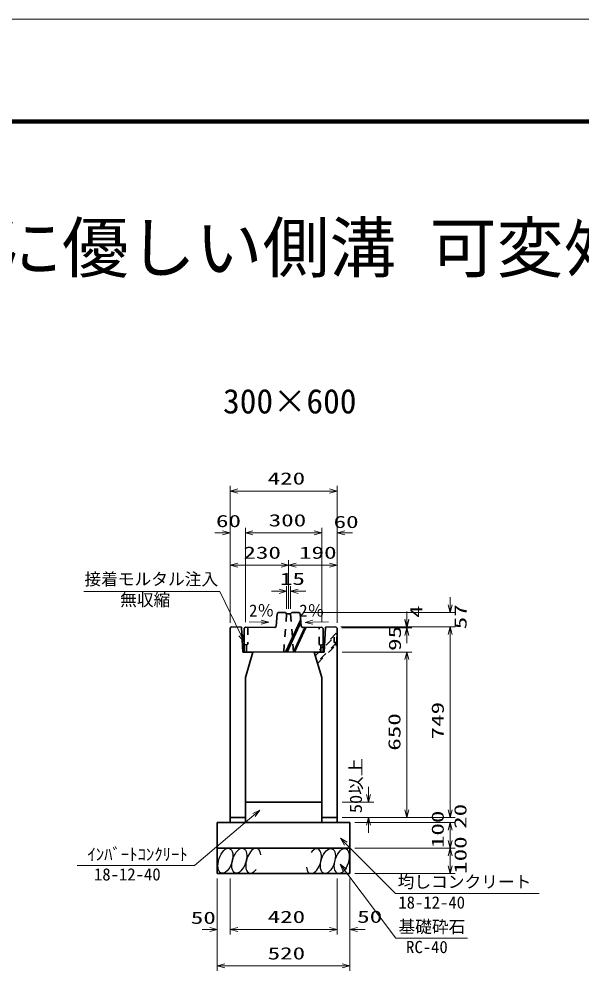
# Model space of a CAD drawing. Units: millimetres on the paper. Extents: x 0 to 841, y 0 to 594.
# Drawn here: x 346.1 to 456.6, y 407.1 to 594 of the extents above; entities that cross this region are included whole.
import ezdxf
from ezdxf.enums import TextEntityAlignment as Align

# ---------------------------------------------------------------- set-up
doc = ezdxf.new("R2010")
doc.units = ezdxf.units.MM
doc.linetypes.add('USER3', pattern=[3, 1.5, -1.5])
for name, color, linetype, lineweight in [('D-STR-DIM（寸法）', 7, 'Continuous', 13), ('D-STR-HTXT(均しCON-旗)', 7, 'Continuous', 13), ('D-STR-HTXT(基礎砕石-旗)', 7, 'Continuous', 13), ('D-STR-HTXT（旗上げ）', 7, 'Continuous', 13), ('D-STR-STRF(グリ)', 7, 'Continuous', 25), ('D-STR（構造物）', 1, 'Continuous', 35), ('D-TTL-LINE（区切線）', 7, 'Continuous', 18), ('D-TTL（外枠）', 2, 'Continuous', 140)]:
    doc.layers.add(name, color=color, linetype=linetype, lineweight=lineweight)
doc.layers.add('D-STR-TXT(文字)', color=7, linetype='Continuous')
doc.styles.add('ＭＳ ゴシック', font='')
doc.styles.get('ＭＳ ゴシック').set_extended_font_data('MS Gothic')

# ---------------------------------------------------------------- blocks, each defined once
blk = doc.blocks.new('_Open30')
at = {"color": 7, "linetype": 'Continuous', "lineweight": 13}
for p, q in [((-1, 0.2679), (0, 0)), ((0, 0), (-1, -0.2679)), ((0, 0), (-1, 0))]:
    blk.add_line(p, q, dxfattribs=at)

msp = doc.modelspace()

# ---------------------------------------------------------------- linework, layer by layer
at = {"layer": 'D-STR-DIM（寸法）'}
for p, q in [((387.512, 494.12), (387.512, 502.329)), ((389.012, 501.329), (407.012, 501.329)), ((408.512, 494.12), (408.512, 502.329)), ((387.512, 475.417), (387.512, 494.12)), ((390.512, 475.608), (390.512, 494.12)), ((390.512, 475.608), (390.512, 494.12)), ((405.512, 475.608), (405.512, 494.12)), ((405.512, 475.608), (405.512, 494.12)), ((408.512, 475.417), (408.512, 494.12)), ((386.012, 493.12), (384.512, 493.12)), ((392.012, 493.12), (393.512, 493.12)), ((392.012, 493.12), (404.012, 493.12)), ((404.012, 493.12), (402.512, 493.12)), ((410.012, 493.12), (411.512, 493.12)), ((387.512, 475.417), (387.512, 487.763)), ((389.012, 486.763), (397.512, 486.763)), ((399.012, 478.216), (399.012, 487.763)), ((399.012, 478.216), (399.012, 487.763)), ((400.512, 486.763), (407.012, 486.763)), ((408.512, 475.417), (408.512, 487.763)), ((398.619, 478.216), (398.619, 482.631)), ((399.406, 478.216), (399.406, 482.631)), ((397.119, 481.631), (395.619, 481.631)), ((400.906, 481.631), (402.406, 481.631)), ((430.715, 478.998), (430.715, 480.498)), ((402.018, 477.498), (431.715, 477.498)), ((422.217, 476.162), (422.217, 477.662)), ((422.217, 475.97), (422.217, 477.47)), ((391.238, 475.64), (393.599, 475.593)), ((406.849, 475.615), (403.732, 475.563)), ((409.262, 474.662), (423.217, 474.662)), ((409.458, 474.47), (423.217, 474.47)), ((409.458, 474.47), (423.217, 474.47)), ((410.262, 474.662), (431.715, 474.662)), ((410.262, 474.662), (431.715, 474.662)), ((422.217, 472.97), (422.217, 471.47)), ((430.715, 438.715), (430.715, 473.162)), ((430.715, 473.162), (430.715, 471.662)), ((409.512, 469.715), (423.217, 469.715)), ((409.512, 469.715), (423.217, 469.715)), ((422.217, 438.715), (422.217, 468.215)), ((422.217, 468.215), (422.217, 466.715)), ((414.701, 441.715), (414.701, 443.215)), ((409.512, 440.215), (415.701, 440.215)), ((430.715, 438.715), (430.715, 440.215)), ((409.512, 437.215), (431.715, 437.215)), ((409.512, 437.215), (423.217, 437.215)), ((409.512, 437.215), (431.715, 437.215)), ((409.512, 437.215), (415.701, 437.215)), ((412.012, 436.215), (431.715, 436.215)), ((412.012, 436.215), (431.715, 436.215)), ((414.701, 435.715), (414.701, 434.215)), ((430.715, 432.715), (430.715, 434.715)), ((430.715, 434.715), (430.715, 433.215)), ((412.012, 431.215), (431.715, 431.215)), ((412.012, 431.215), (431.715, 431.215)), ((430.715, 427.715), (430.715, 429.715)), ((412.012, 426.215), (431.715, 426.215)), ((385.012, 425.215), (385.012, 414.248)), ((387.512, 425.215), (387.512, 414.248)), ((408.512, 425.215), (408.512, 414.248)), ((411.012, 425.215), (411.012, 414.248)), ((385.012, 424.215), (385.012, 407.091)), ((387.512, 424.215), (387.512, 414.248)), ((408.512, 424.215), (408.512, 414.248)), ((411.012, 424.215), (411.012, 407.091)), ((383.512, 415.248), (382.012, 415.248)), ((389.012, 415.248), (407.012, 415.248)), ((389.012, 415.248), (390.512, 415.248)), ((407.012, 415.248), (405.512, 415.248)), ((412.512, 415.248), (414.012, 415.248)), ((386.512, 408.091), (409.512, 408.091))]:
    msp.add_line(p, q, dxfattribs=at)
at = {"layer": 'D-STR-HTXT(均しCON-旗)'}
for points in [[(357.52, 427.785), (380.554, 427.785), (392.211, 437.696)], [(448.16, 422.268), (419.952, 422.268), (410.229, 432.085)]]:
    msp.add_lwpolyline(points, dxfattribs=at)
at = {"layer": 'D-STR-HTXT(基礎砕石-旗)'}
msp.add_lwpolyline([(434.134, 413.518), (420.03, 413.518), (410.026, 426.844)], dxfattribs=at)
at = {"layer": 'D-STR-HTXT（旗上げ）'}
msp.add_lwpolyline([(358.793, 481.604), (385.513, 481.604), (389.607, 473.095)], dxfattribs=at)
at = {"layer": 'D-STR-STRF(グリ)'}
for centre, major_axis in [((386.607, 428.739), (0.79, 2.421)), ((389.328, 428.739), (0.79, 2.421)), ((406.716, 428.658), (-0.771, -2.427)), ((409.438, 428.679), (-0.771, -2.427))]:
    msp.add_ellipse(centre, major_axis=major_axis, ratio=0.5139, dxfattribs=at)
for centre, major_axis in [((392.069, 428.739), (0.79, 2.421)), ((403.976, 428.636), (-0.771, -2.427))]:
    msp.add_ellipse(centre, major_axis=major_axis, ratio=0.5139, start_param=5.3575563, end_param=10.3750652, dxfattribs=at)
at = {"layer": 'D-STR（構造物）', "linetype": 'USER3'}
for p, q in [((398.051, 469.712), (398.618, 477.216)), ((399.406, 477.216), (399.971, 469.753)), ((408.262, 473.323), (404.16, 469.221)), ((404.241, 468.952), (408.437, 473.148)), ((408.437, 473.148), (408.189, 473.396)), ((408.437, 471.218), (408.437, 473.148)), ((390.712, 471.127), (390.262, 471.223)), ((408.437, 471.563), (404.607, 467.732)), ((404.681, 467.487), (408.437, 471.243)), ((405.312, 471.082), (405.762, 471.178)), ((407.937, 471.563), (407.937, 472.648)), ((407.937, 471.563), (408.437, 471.563)), ((408.189, 470.971), (408.437, 471.218)), ((390.262, 469.735), (390.262, 469.715))]:
    msp.add_line(p, q, dxfattribs=at)
at = {"layer": 'D-STR（構造物）'}
for p, q in [((399.406, 477.216), (398.618, 477.216)), ((398.423, 469.715), (401.386, 476.068)), ((401.427, 475.572), (398.696, 469.715)), ((387.512, 474.417), (387.762, 474.662)), ((387.512, 437.215), (387.512, 474.417)), ((387.762, 474.662), (389.762, 474.622)), ((389.762, 474.622), (390.012, 469.715)), ((399.933, 469.715), (402.164, 474.5)), ((402.416, 474.505), (400.182, 469.715)), ((406.262, 474.622), (406.012, 469.715)), ((408.262, 474.662), (406.262, 474.622)), ((408.512, 474.417), (408.262, 474.662)), ((408.512, 437.215), (408.512, 474.417)), ((390.012, 469.715), (392.012, 469.715)), ((390.262, 469.735), (405.762, 469.715)), ((392.012, 469.715), (390.512, 464.715)), ((404.012, 469.715), (405.512, 464.715)), ((406.012, 469.715), (404.012, 469.715)), ((390.512, 464.715), (390.512, 437.215)), ((405.512, 464.715), (405.512, 437.215)), ((390.512, 440.215), (405.512, 440.215)), ((385.012, 436.215), (411.012, 436.215)), ((385.012, 436.215), (385.012, 426.215)), ((390.512, 437.215), (387.512, 437.215)), ((387.512, 437.215), (387.512, 436.215)), ((390.512, 437.215), (390.512, 436.215)), ((405.512, 437.215), (408.512, 437.215)), ((405.512, 437.215), (405.512, 436.215)), ((408.512, 437.215), (408.512, 436.215)), ((411.012, 436.215), (411.012, 426.215)), ((385.012, 431.215), (411.012, 431.215)), ((385.012, 426.215), (411.012, 426.215))]:
    msp.add_line(p, q, dxfattribs=at)
for points in [[(398.619, 477.216), (398.387, 477.47), (397.018, 477.498), (396.747, 477.253), (396.539, 474.756), (396.268, 474.512), (390.512, 474.627), (390.262, 474.382), (390.262, 469.735)], [(405.762, 469.715), (405.762, 474.342), (405.512, 474.587), (401.768, 474.512), (401.497, 474.756), (401.289, 477.254), (401.018, 477.498), (399.637, 477.47), (399.406, 477.216)]]:
    msp.add_lwpolyline(points, dxfattribs=at)
at = {"layer": 'D-STR（構造物）', "linetype": 'USER3'}
for points in [[(391.012, 474.622), (391.012, 471.225), (390.712, 471.127), (390.712, 469.715)], [(405.312, 469.712), (405.312, 471.082), (405.012, 471.18), (405.012, 474.577)]]:
    msp.add_lwpolyline(points, dxfattribs=at)
at = {"layer": 'D-TTL-LINE（区切線）'}
msp.add_line((841, 594), (0, 594), dxfattribs=at)
at = {"layer": 'D-TTL（外枠）'}
msp.add_line((820.9, 573.9), (20.1, 573.9), dxfattribs=at)

# ---------------------------------------------------------------- block references
at = {"layer": 'D-STR-DIM（寸法）', "xscale": 1.5, "yscale": 1.5}
for p, rotation in [((387.512, 501.329), 180), ((390.512, 493.12), 180), ((390.512, 493.12), 180), ((408.512, 493.12), 180), ((387.512, 486.763), 180), ((399.012, 486.763), 180), ((399.406, 481.631), 180), ((430.715, 477.498), 270), ((395.099, 475.563), 358.85424), ((402.233, 475.537), 180.95838), ((422.217, 474.662), 270), ((422.217, 474.47), 270), ((422.217, 474.47), 90), ((430.715, 474.662), 90), ((430.715, 474.662), 90), ((422.217, 469.715), 90), ((422.217, 469.715), 90), ((414.701, 440.215), 270), ((422.217, 437.215), 270), ((430.715, 437.215), 270), ((430.715, 437.215), 270), ((414.701, 437.215), 90), ((430.715, 436.215), 90), ((430.715, 436.215), 90), ((430.715, 431.215), 270), ((430.715, 431.215), 90), ((430.715, 426.215), 270), ((387.512, 415.248), 180), ((387.512, 415.248), 180), ((411.012, 415.248), 180), ((385.012, 408.091), 180)]:
    msp.add_blockref('_Open30', p, dxfattribs=dict(at, rotation=rotation))
for p in [(408.512, 501.329), (387.512, 493.12), (405.512, 493.12), (405.512, 493.12), (399.012, 486.763), (408.512, 486.763), (398.619, 481.631), (385.012, 415.248), (408.512, 415.248), (408.512, 415.248), (411.012, 408.091)]:
    msp.add_blockref('_Open30', p, dxfattribs=at)
at = {"layer": 'D-STR-HTXT(均しCON-旗)', "xscale": 1.5, "yscale": 1.5}
for p, rotation in [((393.354, 438.667), 40.37163), ((409.174, 433.15), 134.72505)]:
    msp.add_blockref('_Open30', p, dxfattribs=dict(at, rotation=rotation))
at = {"layer": 'D-STR-HTXT(基礎砕石-旗)', "xscale": 1.5, "yscale": 1.5, "rotation": 126.89552}
msp.add_blockref('_Open30', (409.126, 428.044), dxfattribs=at)
at = {"layer": 'D-STR-HTXT（旗上げ）', "xscale": 1.5, "yscale": 1.5, "rotation": 295.69073}
msp.add_blockref('_Open30', (390.257, 471.743), dxfattribs=at)

# ---------------------------------------------------------------- texts
at = {"layer": 'D-STR-DIM（寸法）', "style": 'ＭＳ ゴシック', "width": 1.5}
for s, p in [('420', (394.887, 501.866)), ('60', (384.748, 493.514)), ('300', (395.096, 493.658)), ('60', (407.832, 493.344)), ('230', (390.137, 487.3)), ('190', (401.054, 487.3)), ('15', (397.299, 482.168)), ('50', (379.815, 415.615)), ('420', (394.887, 415.786)), ('50', (412.464, 415.823)), ('520', (394.887, 408.628))]:
    msp.add_text(s, height=2.405, dxfattribs=at).set_placement(p, align=Align.BOTTOM_LEFT)
at = {"layer": 'D-STR-DIM（寸法）', "style": 'ＭＳ ゴシック'}
for rotation, p in [(0.01, (391.245, 475.939)), (359.99, (401.095, 475.928))]:
    msp.add_text('2％', height=2.405, rotation=rotation, dxfattribs=at).set_placement(p, align=Align.BOTTOM_LEFT)
for s, width, p in [('4', 1.5, (425.981, 476.412)), ('57', 1.5, (434.655, 474.186)), ('95', 1.5, (421.773, 469.935)), ('749', 1.5, (430.178, 452.559)), ('650', 1.5, (421.68, 450.34)), ('50以上', 1.1, (414.12, 438.079)), ('20', 1.5, (434.629, 434.997)), ('100', 1.5, (430.178, 431.215)), ('100', 1.5, (434.65, 426.16))]:
    msp.add_text(s, height=2.405, rotation=90, dxfattribs=dict(at, width=width)).set_placement(p, align=Align.BOTTOM_LEFT)
at = {"layer": 'D-STR-HTXT(均しCON-旗)', "style": 'ＭＳ ゴシック'}
for s, p in [('ｲﾝﾊﾞｰﾄｺﾝｸﾘｰﾄ', (359.529, 428.069)), ('18-12-40', (360.807, 424.135)), ('均しコンクリート', (420.4, 422.679)), ('18-12-40', (420.534, 418.618))]:
    msp.add_text(s, height=2.405, dxfattribs=at).set_placement(p, align=Align.BOTTOM_LEFT)
at = {"layer": 'D-STR-HTXT(基礎砕石-旗)', "style": 'ＭＳ ゴシック'}
for s, p in [('基礎砕石', (420.566, 413.855)), ('RC-40', (422.054, 409.868))]:
    msp.add_text(s, height=2.405, dxfattribs=at).set_placement(p, align=Align.BOTTOM_LEFT)
at = {"layer": 'D-STR-HTXT（旗上げ）', "style": 'ＭＳ ゴシック'}
for s, p in [('接着モルタル注入', (358.938, 482.108)), ('無収縮', (365.942, 478.031))]:
    msp.add_text(s, height=2.405, dxfattribs=at).set_placement(p, align=Align.BOTTOM_LEFT)
at = {"layer": 'D-STR-TXT(文字)', "style": 'ＭＳ ゴシック'}
for s, height, p in [('自転車に優しい側溝 可変ﾀｲﾌﾟ 標準図', 9.621, (302.027, 541.419)), ('300×600', 4.811, (386.139, 515.111))]:
    msp.add_text(s, height=height, dxfattribs=at).set_placement(p, align=Align.BOTTOM_LEFT)

doc.saveas('drawing.dxf')
